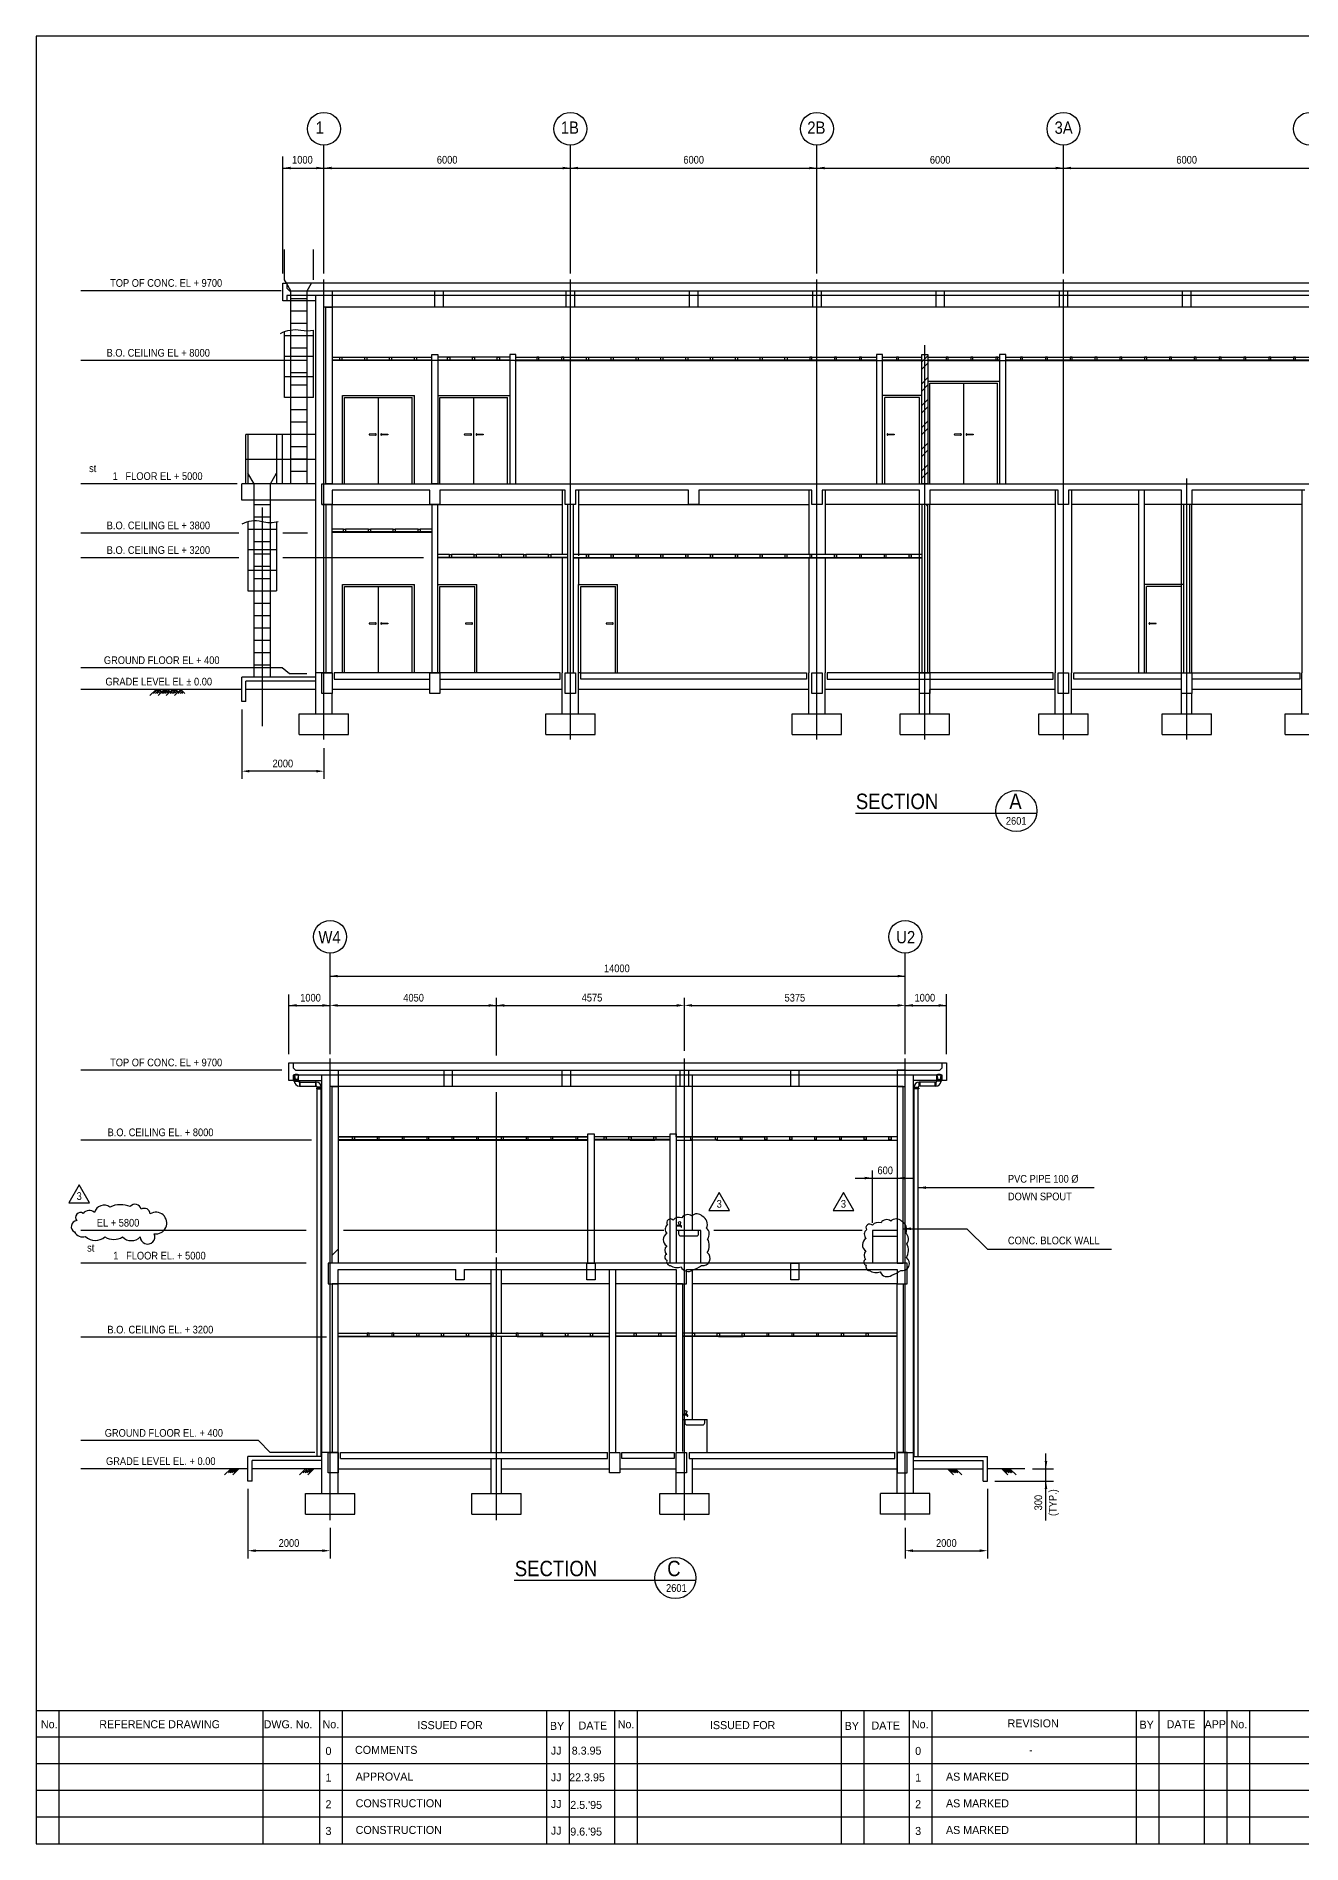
# Model space of a CAD drawing. Extents: x 225 to 62939, y 225 to 44209.
# Drawn here: x 225 to 31032, y 225 to 44209 of the extents above; entities that cross this region are included whole.
import ezdxf
from ezdxf.enums import TextEntityAlignment as Align

# ---------------------------------------------------------------- set-up
doc = ezdxf.new("R2010")
doc.units = 0
doc.header["$LTSCALE"] = 750
for name, pattern in [('CENTER', [0]), ('HIDDEN', [0]), ('HIDDEN2', [0]), ('PHANTOM', [0]), ('PHANTOM2', [0])]:
    doc.linetypes.add(name, pattern=pattern)
doc.layers.get('0').update_dxf_attribs({"linetype": 'CONTINUOUS'})
for name, color, linetype in [('AS', 6, 'CENTER'), ('BEAM', 4, 'CONTINUOUS'), ('COL', 3, 'CONTINUOUS'), ('DIM', 2, 'CONTINUOUS'), ('FORM', 1, 'CONTINUOUS'), ('STR', 3, 'CONTINUOUS')]:
    doc.layers.add(name, color=color, linetype=linetype)

# ---------------------------------------------------------------- blocks, each defined once
blk = doc.blocks.new('AR')
at = {"color": 0}
blk.add_solid([(0, 0), (-1, 0.21875), (-1, -0.21875)], dxfattribs=at)

msp = doc.modelspace()

# ---------------------------------------------------------------- linework, layer by layer
at = {"color": 0}
for p, q in [((38129, 38196), (6329, 38196)), ((7029, 27716), (7029, 37896)), ((7029, 37766), (6329, 37766)), ((37029, 37616), (7429, 37616)), ((7429, 36396), (9854, 36396)), ((9854, 36326), (7429, 36326)), ((9854, 36316), (7429, 36316)), ((11751, 36396), (10004, 36396)), ((11751, 36326), (10004, 36326)), ((11870, 36316), (10004, 36316)), ((11874, 36316), (21779, 36316)), ((11901, 36396), (20679, 36396)), ((20679, 36326), (11901, 36326)), ((20829, 36396), (21165, 36396)), ((21779, 36326), (20829, 36326)), ((21215, 36396), (21779, 36396)), ((21779, 36281), (21929, 36431)), ((21779, 36104), (21929, 36254)), ((21929, 36396), (23676, 36396)), ((23676, 36326), (21929, 36326)), ((21929, 36316), (23676, 36316)), ((23676, 36316), (33504, 36316)), ((23826, 36396), (33354, 36396)), ((33354, 36326), (23826, 36326)), ((21779, 35750), (21929, 35900)), ((21779, 35573), (21929, 35723)), ((21929, 35816), (23676, 35816)), ((21979, 33316), (21979, 35766)), ((21979, 35766), (23626, 35766)), ((22802, 33316), (22802, 35766)), ((23626, 33316), (23626, 35766)), ((7684, 33316), (7684, 35466)), ((7684, 35466), (9431, 35466)), ((7734, 33316), (7734, 35416)), ((7734, 35416), (9381, 35416)), ((8558, 33316), (8558, 35416)), ((9381, 33316), (9381, 35416)), ((9431, 33316), (9431, 35466)), ((10004, 35466), (11751, 35466)), ((10054, 35416), (11701, 35416)), ((10054, 33316), (10054, 35416)), ((10877, 33316), (10877, 35416)), ((11701, 33316), (11701, 35416)), ((21779, 35466), (20829, 35466)), ((20879, 33316), (20879, 35416)), ((21729, 35416), (20879, 35416)), ((21729, 33316), (21729, 35416)), ((21779, 35220), (21929, 35370)), ((21779, 35043), (21929, 35193)), ((21779, 34690), (21929, 34840)), ((21779, 34513), (21929, 34663)), ((21779, 34159), (21929, 34309)), ((21779, 33982), (21929, 34132)), ((21779, 33629), (21929, 33779)), ((21779, 33452), (21929, 33602)), ((7179, 32816), (13029, 32816)), ((13429, 32816), (19029, 32816)), ((25029, 32816), (19429, 32816)), ((21896, 32780), (21932, 32816)), ((27054, 32816), (25429, 32816)), ((31029, 32816), (27204, 32816)), ((7708, 32216), (7429, 32216)), ((9854, 32146), (7429, 32146)), ((9854, 32136), (7429, 32136)), ((8312, 32216), (7758, 32216)), ((8916, 32216), (8362, 32216)), ((9520, 32216), (8966, 32216)), ((9854, 32216), (9570, 32216)), ((10283, 31596), (10004, 31596)), ((13154, 31526), (10004, 31526)), ((13154, 31516), (10004, 31516)), ((10887, 31596), (10333, 31596)), ((11491, 31596), (10937, 31596)), ((12095, 31596), (11541, 31596)), ((12699, 31596), (12145, 31596)), ((13154, 31596), (12749, 31596)), ((21779, 31596), (13304, 31596)), ((13304, 31526), (21779, 31526)), ((13304, 31516), (21779, 31516)), ((7684, 28716), (7684, 30866)), ((7684, 30866), (9431, 30866)), ((7734, 28716), (7734, 30816)), ((7734, 30816), (9381, 30816)), ((8558, 28716), (8558, 30816)), ((9381, 28716), (9381, 30816)), ((9431, 28716), (9431, 30866)), ((10004, 30866), (10954, 30866)), ((10054, 28716), (10054, 30816)), ((10054, 30816), (10904, 30816)), ((10904, 28716), (10904, 30816)), ((10954, 28716), (10954, 30866)), ((13429, 30866), (14379, 30866)), ((13429, 28716), (13429, 30866)), ((13479, 30816), (14329, 30816)), ((13479, 28716), (13479, 30816)), ((14329, 28716), (14329, 30816)), ((14379, 28716), (14379, 30866)), ((28154, 30866), (27204, 30866)), ((28104, 30816), (27254, 30816)), ((27254, 28716), (27254, 30816)), ((5229, 28016), (5229, 28616)), ((7029, 28616), (5229, 28616)), ((7429, 28716), (7029, 28716)), ((13029, 27716), (13029, 28716)), ((13429, 27716), (13429, 28716)), ((13479, 28716), (13429, 28716)), ((18554, 28716), (18979, 28716)), ((19029, 27716), (19029, 28716)), ((19429, 27716), (19429, 28716)), ((25029, 27716), (25029, 28716)), ((25429, 27716), (25429, 28716)), ((31029, 27716), (31029, 28716)), ((2993, 28166), (3143, 28316)), ((3085, 28216), (3164, 28295)), ((3127, 28216), (3185, 28274)), ((3243, 28216), (3143, 28316)), ((3170, 28216), (3206, 28253)), ((3264, 28237), (3185, 28316)), ((3193, 28166), (3343, 28316)), ((3285, 28259), (3227, 28316)), ((3285, 28216), (3364, 28295)), ((3327, 28216), (3385, 28274)), ((3443, 28216), (3343, 28316)), ((3370, 28216), (3406, 28253)), ((3464, 28237), (3385, 28316)), ((3393, 28166), (3543, 28316)), ((3485, 28259), (3427, 28316)), ((3485, 28216), (3564, 28295)), ((3527, 28216), (3585, 28274)), ((3643, 28216), (3543, 28316)), ((3570, 28216), (3606, 28253)), ((3664, 28237), (3585, 28316)), ((3593, 28166), (3743, 28316)), ((3685, 28259), (3627, 28316)), ((3685, 28216), (3764, 28295)), ((3727, 28216), (3785, 28274)), ((3843, 28216), (3743, 28316)), ((3770, 28216), (3806, 28253)), ((5329, 28016), (5329, 28516)), ((7029, 28516), (5329, 28516)), ((7029, 28316), (5329, 28316)), ((9804, 28316), (7429, 28316)), ((7429, 27716), (7429, 28216)), ((13029, 28316), (10054, 28316)), ((19029, 28316), (13429, 28316)), ((21729, 28316), (19429, 28316)), ((25029, 28316), (21979, 28316)), ((28104, 28316), (25429, 28316)), ((31029, 28316), (28354, 28316)), ((5329, 28016), (5229, 28016)), ((6629, 27716), (7829, 27716)), ((6629, 27216), (6629, 27716)), ((7829, 27216), (7829, 27716)), ((12629, 27716), (13829, 27716)), ((12629, 27216), (12629, 27716)), ((13829, 27216), (13829, 27716)), ((18629, 27716), (19829, 27716)), ((18629, 27216), (18629, 27716)), ((19829, 27216), (19829, 27716)), ((21254, 27716), (22454, 27716)), ((21254, 27216), (21254, 27716)), ((22454, 27216), (22454, 27716)), ((24629, 27716), (25829, 27716)), ((24629, 27216), (24629, 27716)), ((25829, 27216), (25829, 27716)), ((27629, 27716), (28829, 27716)), ((27629, 27216), (27629, 27716)), ((28829, 27216), (28829, 27716)), ((30629, 27716), (31829, 27716)), ((30629, 27216), (30629, 27716)), ((6629, 27216), (7829, 27216)), ((12629, 27216), (13829, 27216)), ((18629, 27216), (19829, 27216)), ((21254, 27216), (22454, 27216)), ((24629, 27216), (25829, 27216)), ((27629, 27216), (28829, 27216)), ((30629, 27216), (31829, 27216)), ((6479, 19230), (22279, 19230)), ((6509, 18801), (6509, 18928)), ((6609, 18801), (6609, 18928)), ((7179, 9650), (7179, 18930)), ((15804, 17430), (15804, 18930)), ((16204, 15150), (16204, 18930)), ((21579, 9650), (21579, 18930)), ((22149, 18801), (22149, 18928)), ((22249, 18801), (22249, 18928)), ((6649, 18761), (7026, 18761)), ((6649, 18661), (7026, 18661)), ((7179, 18609), (7047, 18609)), ((7047, 18609), (7047, 18594)), ((7047, 18594), (7179, 18594)), ((7064, 18594), (7064, 18609)), ((7066, 18609), (7066, 18621)), ((7066, 9650), (7066, 18594)), ((7166, 18609), (7166, 18621)), ((7166, 9650), (7166, 18594)), ((7169, 18594), (7169, 18609)), ((21179, 18650), (7579, 18650)), ((22279, 18800), (21579, 18800)), ((21579, 18609), (21711, 18609)), ((21711, 18594), (21579, 18594)), ((21590, 18594), (21590, 18609)), ((21592, 18609), (21592, 18621)), ((21592, 9650), (21592, 18594)), ((21692, 18609), (21692, 18621)), ((21692, 9650), (21692, 18594)), ((21694, 18594), (21694, 18609)), ((21711, 18609), (21711, 18594)), ((22109, 18761), (21732, 18761)), ((22109, 18661), (21732, 18661)), ((7579, 17430), (12755, 17430)), ((7579, 17360), (13654, 17360)), ((7579, 17350), (13654, 17350)), ((12805, 17430), (13359, 17430)), ((13409, 17430), (13654, 17430)), ((14050, 17430), (13804, 17430)), ((15654, 17360), (13804, 17360)), ((14677, 17350), (13804, 17350)), ((14654, 17430), (14100, 17430)), ((14681, 17350), (15281, 17350)), ((15258, 17430), (14704, 17430)), ((15654, 17350), (15285, 17350)), ((15654, 17430), (15308, 17430)), ((15804, 17430), (16151, 17430)), ((15804, 17350), (16174, 17350)), ((16778, 17350), (16178, 17350)), ((16201, 17430), (16755, 17430)), ((16782, 17350), (21179, 17350)), ((16805, 17430), (17359, 17430)), ((17409, 17430), (17963, 17430)), ((18567, 17430), (18013, 17430)), ((19171, 17430), (18617, 17430)), ((19221, 17430), (19775, 17430)), ((19825, 17430), (20379, 17430)), ((20983, 17430), (20429, 17430)), ((21179, 17430), (21033, 17430)), ((15916, 15268), (15804, 15268)), ((15916, 15253), (15804, 15253)), ((16404, 15150), (15804, 15150)), ((15874, 15283), (15862, 15349)), ((15874, 15283), (15906, 15283)), ((15906, 15283), (15918, 15349)), ((15921, 15233), (15921, 15248)), ((15921, 15233), (15936, 15233)), ((15936, 15233), (15936, 15248)), ((16404, 14350), (16404, 15150)), ((21179, 15150), (20579, 15150)), ((20579, 15150), (20579, 14350)), ((11304, 9750), (11304, 14200)), ((11554, 12650), (11554, 14200)), ((14179, 9650), (14179, 14200)), ((14329, 14200), (14329, 9750)), ((16204, 10550), (16204, 14200)), ((11304, 13850), (7579, 13850)), ((14179, 13850), (11554, 13850)), ((15954, 13850), (14329, 13850)), ((15804, 13850), (15954, 13850)), ((15804, 13850), (15804, 9770)), ((15954, 13850), (15954, 9770)), ((21179, 13850), (16204, 13850)), ((7579, 12650), (14179, 12650)), ((7579, 12580), (14179, 12580)), ((7579, 12570), (11324, 12570)), ((11928, 12570), (11328, 12570)), ((11554, 9750), (11554, 12570)), ((11932, 12570), (14179, 12570)), ((15804, 12650), (14329, 12650)), ((15804, 12580), (14329, 12580)), ((15804, 12570), (14329, 12570)), ((21179, 12650), (15954, 12650)), ((21179, 12580), (15954, 12580)), ((16827, 12570), (15954, 12570)), ((16831, 12570), (17431, 12570)), ((21179, 12570), (17435, 12570)), ((16066, 10668), (15954, 10668)), ((16066, 10653), (15954, 10653)), ((16024, 10683), (16012, 10749)), ((16024, 10683), (16056, 10683)), ((16056, 10683), (16068, 10749)), ((16071, 10633), (16071, 10648)), ((16071, 10633), (16086, 10633)), ((16086, 10633), (16086, 10648)), ((15954, 10550), (16554, 10550)), ((16554, 9750), (16554, 10550)), ((7179, 8750), (7179, 9750)), ((7579, 9750), (7179, 9750)), ((7579, 8750), (7579, 9750)), ((7629, 9600), (7629, 9750)), ((7629, 9750), (14129, 9750)), ((14129, 9600), (14129, 9750)), ((15804, 8750), (15804, 9750)), ((16118, 9750), (21129, 9750)), ((21129, 9600), (21129, 9750)), ((21129, 9600), (21129, 9750)), ((21179, 8750), (21179, 9750)), ((21179, 9750), (21579, 9750)), ((21179, 9750), (21179, 9750)), ((21579, 8750), (21579, 9750)), ((4811, 9200), (4961, 9350)), ((4903, 9250), (4982, 9328)), ((4946, 9250), (5003, 9307)), ((5061, 9250), (4961, 9350)), ((4988, 9250), (5024, 9286)), ((5082, 9271), (5003, 9350)), ((5011, 9200), (5161, 9350)), ((5103, 9292), (5046, 9350)), ((5124, 9313), (5088, 9350)), ((5379, 9050), (5379, 9650)), ((7179, 9650), (5379, 9650)), ((5479, 9050), (5479, 9550)), ((7179, 9550), (5479, 9550)), ((7179, 9350), (5479, 9350)), ((6635, 9200), (6785, 9350)), ((6728, 9250), (6807, 9328)), ((6770, 9250), (6828, 9307)), ((6885, 9250), (6785, 9350)), ((6813, 9250), (6849, 9286)), ((6907, 9271), (6828, 9350)), ((6835, 9200), (6985, 9350)), ((6928, 9292), (6870, 9350)), ((6949, 9313), (6913, 9350)), ((7579, 9350), (11304, 9350)), ((7629, 9600), (14129, 9600)), ((11304, 8750), (11304, 9600)), ((11554, 8750), (11554, 9600)), ((11554, 9350), (14179, 9350)), ((14429, 9350), (15804, 9350)), ((16118, 9600), (21129, 9600)), ((16204, 8750), (16204, 9600)), ((16204, 9350), (21179, 9350)), ((21579, 9650), (23379, 9650)), ((21579, 9550), (23279, 9550)), ((21579, 9350), (23279, 9350)), ((22555, 9200), (22405, 9350)), ((22441, 9313), (22477, 9350)), ((22462, 9292), (22520, 9350)), ((22483, 9271), (22562, 9350)), ((22505, 9250), (22605, 9350)), ((22577, 9250), (22541, 9286)), ((22620, 9250), (22562, 9307)), ((22662, 9250), (22583, 9328)), ((22755, 9200), (22605, 9350)), ((23279, 9050), (23279, 9550)), ((23379, 9050), (23379, 9650)), ((24286, 9350), (23379, 9350)), ((23877, 9200), (23727, 9350)), ((23763, 9313), (23799, 9350)), ((23784, 9292), (23842, 9350)), ((23805, 9271), (23884, 9350)), ((23827, 9250), (23927, 9350)), ((23899, 9250), (23863, 9286)), ((23942, 9250), (23884, 9307)), ((23984, 9250), (23905, 9328)), ((24077, 9200), (23927, 9350)), ((5479, 9050), (5379, 9050)), ((23279, 9050), (23379, 9050)), ((6779, 8750), (7979, 8750)), ((6779, 8250), (6779, 8750)), ((7979, 8250), (7979, 8750)), ((10829, 8250), (10829, 8750)), ((10829, 8750), (12029, 8750)), ((12029, 8250), (12029, 8750)), ((15404, 8750), (16604, 8750)), ((15404, 8250), (15404, 8750)), ((16604, 8250), (16604, 8750)), ((21979, 8750), (20779, 8750)), ((20779, 8250), (20779, 8750)), ((21979, 8250), (21979, 8750)), ((6779, 8250), (7979, 8250)), ((10829, 8250), (12029, 8250)), ((15404, 8250), (16604, 8250)), ((21979, 8250), (20779, 8250))]:
    msp.add_line(p, q, dxfattribs=at)
at = {"color": 0, "linetype": 'HIDDEN'}
for p, q in [((13029, 33166), (13029, 31596)), ((13429, 33166), (13429, 31566)), ((19029, 33166), (19029, 31596)), ((19429, 33166), (19429, 31596)), ((25029, 33166), (25029, 28716)), ((25429, 33166), (25429, 28716)), ((31029, 33166), (31029, 28716)), ((13029, 31516), (13029, 28716)), ((13429, 31516), (13429, 30866)), ((19029, 31516), (19029, 28716)), ((19429, 31516), (19429, 28716)), ((13654, 17425), (7579, 17425)), ((15654, 17425), (13804, 17425)), ((21179, 17425), (15804, 17425)), ((21179, 15000), (20579, 15000))]:
    msp.add_line(p, q, dxfattribs=at)
at = {"color": 0, "linetype": 'HIDDEN2'}
for p, q in [((6511, 18928), (6530, 18825)), ((6608, 18928), (6589, 18825)), ((22151, 18928), (22170, 18825)), ((22248, 18928), (22229, 18825)), ((6589, 18825), (6530, 18825)), ((22170, 18825), (22229, 18825))]:
    msp.add_line(p, q, dxfattribs=at)
at = {"color": 0}
for points in [[(38229, 38196), (38229, 37766), (38129, 37766), (38129, 37896), (6329, 37896), (6329, 37766), (6229, 37766), (6229, 38196), (6329, 38196), (6329, 38076), (6389, 38016), (38069, 38016), (38129, 38076), (38129, 38196)], [(7669, 36326), (7619, 36326), (7619, 36396), (7669, 36396)], [(8273, 36326), (8223, 36326), (8223, 36396), (8273, 36396)], [(8877, 36326), (8827, 36326), (8827, 36396), (8877, 36396)], [(9481, 36326), (9431, 36326), (9431, 36396), (9481, 36396)], [(10291, 36326), (10241, 36326), (10241, 36396), (10291, 36396)], [(10895, 36326), (10845, 36326), (10845, 36396), (10895, 36396)], [(11499, 36326), (11449, 36326), (11449, 36396), (11499, 36396)], [(12411, 36326), (12461, 36326), (12461, 36396), (12411, 36396)], [(13015, 36326), (13065, 36326), (13065, 36396), (13015, 36396)], [(13669, 36326), (13619, 36326), (13619, 36396), (13669, 36396)], [(14273, 36326), (14223, 36326), (14223, 36396), (14273, 36396)], [(14877, 36326), (14827, 36326), (14827, 36396), (14877, 36396)], [(15481, 36326), (15431, 36326), (15431, 36396), (15481, 36396)], [(16085, 36326), (16035, 36326), (16035, 36396), (16085, 36396)], [(16689, 36326), (16639, 36326), (16639, 36396), (16689, 36396)], [(17293, 36326), (17243, 36326), (17243, 36396), (17293, 36396)], [(17897, 36326), (17847, 36326), (17847, 36396), (17897, 36396)], [(18501, 36326), (18451, 36326), (18451, 36396), (18501, 36396)], [(19055, 36326), (19105, 36326), (19105, 36396), (19055, 36396)], [(19659, 36326), (19709, 36326), (19709, 36396), (19659, 36396)], [(20263, 36326), (20313, 36326), (20313, 36396), (20263, 36396)], [(21165, 36326), (21215, 36326), (21215, 36396), (21165, 36396)], [(22373, 36326), (22423, 36326), (22423, 36396), (22373, 36396)], [(22977, 36326), (23027, 36326), (23027, 36396), (22977, 36396)], [(23581, 36326), (23631, 36326), (23631, 36396), (23581, 36396)], [(24185, 36326), (24235, 36326), (24235, 36396), (24185, 36396)], [(24789, 36326), (24839, 36326), (24839, 36396), (24789, 36396)], [(25393, 36326), (25443, 36326), (25443, 36396), (25393, 36396)], [(25997, 36326), (26047, 36326), (26047, 36396), (25997, 36396)], [(26601, 36326), (26651, 36326), (26651, 36396), (26601, 36396)], [(27205, 36326), (27255, 36326), (27255, 36396), (27205, 36396)], [(27809, 36326), (27859, 36326), (27859, 36396), (27809, 36396)], [(28413, 36326), (28463, 36326), (28463, 36396), (28413, 36396)], [(29017, 36326), (29067, 36326), (29067, 36396), (29017, 36396)], [(29621, 36326), (29671, 36326), (29671, 36396), (29621, 36396)], [(30225, 36326), (30275, 36326), (30275, 36396), (30225, 36396)], [(30829, 36326), (30879, 36326), (30879, 36396), (30829, 36396)], [(7758, 32146), (7708, 32146), (7708, 32216), (7758, 32216)], [(8362, 32146), (8312, 32146), (8312, 32216), (8362, 32216)], [(8966, 32146), (8916, 32146), (8916, 32216), (8966, 32216)], [(9570, 32146), (9520, 32146), (9520, 32216), (9570, 32216)], [(10333, 31526), (10283, 31526), (10283, 31596), (10333, 31596)], [(10937, 31526), (10887, 31526), (10887, 31596), (10937, 31596)], [(11541, 31526), (11491, 31526), (11491, 31596), (11541, 31596)], [(12145, 31526), (12095, 31526), (12095, 31596), (12145, 31596)], [(12749, 31526), (12699, 31526), (12699, 31596), (12749, 31596)], [(13669, 31526), (13619, 31526), (13619, 31596), (13669, 31596)], [(14273, 31526), (14223, 31526), (14223, 31596), (14273, 31596)], [(14877, 31526), (14827, 31526), (14827, 31596), (14877, 31596)], [(15481, 31526), (15431, 31526), (15431, 31596), (15481, 31596)], [(16085, 31526), (16035, 31526), (16035, 31596), (16085, 31596)], [(16689, 31526), (16639, 31526), (16639, 31596), (16689, 31596)], [(17293, 31526), (17243, 31526), (17243, 31596), (17293, 31596)], [(17897, 31526), (17847, 31526), (17847, 31596), (17897, 31596)], [(18451, 31526), (18501, 31526), (18501, 31596), (18451, 31596)], [(19055, 31526), (19105, 31526), (19105, 31596), (19055, 31596)], [(19709, 31526), (19659, 31526), (19659, 31596), (19709, 31596)], [(20263, 31526), (20313, 31526), (20313, 31596), (20263, 31596)], [(20867, 31526), (20917, 31526), (20917, 31596), (20867, 31596)], [(21521, 31526), (21471, 31526), (21471, 31596), (21521, 31596)], [(18979, 28716), (18979, 28566), (13479, 28566), (13479, 28716)], [(19479, 28716), (19479, 28566), (24979, 28566), (24979, 28716)], [(22379, 19230), (22379, 18800), (22279, 18800), (22279, 18930), (6479, 18930), (6479, 18800), (6379, 18800), (6379, 19230), (6479, 19230), (6479, 19110), (6539, 19050), (22219, 19050), (22279, 19110), (22279, 19230)], [(6507, 18786), (6611, 18786), (6611, 18801), (6507, 18801)], [(6649, 18659), (6649, 18763), (6634, 18763), (6634, 18659)], [(7026, 18763), (7026, 18659), (7041, 18659), (7041, 18763)], [(7169, 18636), (7064, 18636), (7064, 18621), (7169, 18621)], [(21590, 18636), (21694, 18636), (21694, 18621), (21590, 18621)], [(21732, 18763), (21732, 18659), (21717, 18659), (21717, 18763)], [(22109, 18659), (22109, 18763), (22124, 18763), (22124, 18659)], [(22251, 18786), (22147, 18786), (22147, 18801), (22251, 18801)], [(7973, 17360), (7923, 17360), (7923, 17430), (7973, 17430)], [(8527, 17360), (8577, 17360), (8577, 17430), (8527, 17430)], [(9131, 17360), (9181, 17360), (9181, 17430), (9131, 17430)], [(9735, 17360), (9785, 17360), (9785, 17430), (9735, 17430)], [(10339, 17360), (10389, 17360), (10389, 17430), (10339, 17430)], [(10943, 17360), (10993, 17360), (10993, 17430), (10943, 17430)], [(11547, 17360), (11597, 17360), (11597, 17430), (11547, 17430)], [(12151, 17360), (12201, 17360), (12201, 17430), (12151, 17430)], [(12755, 17360), (12805, 17360), (12805, 17430), (12755, 17430)], [(13359, 17360), (13409, 17360), (13409, 17430), (13359, 17430)], [(14100, 17360), (14050, 17360), (14050, 17430), (14100, 17430)], [(14704, 17360), (14654, 17360), (14654, 17430), (14704, 17430)], [(15308, 17360), (15258, 17360), (15258, 17430), (15308, 17430)], [(16151, 17360), (16201, 17360), (16201, 17430), (16151, 17430)], [(16755, 17360), (16805, 17360), (16805, 17430), (16755, 17430)], [(17359, 17360), (17409, 17360), (17409, 17430), (17359, 17430)], [(18013, 17360), (17963, 17360), (17963, 17430), (18013, 17430)], [(18617, 17360), (18567, 17360), (18567, 17430), (18617, 17430)], [(19171, 17360), (19221, 17360), (19221, 17430), (19171, 17430)], [(19775, 17360), (19825, 17360), (19825, 17430), (19775, 17430)], [(20429, 17360), (20379, 17360), (20379, 17430), (20429, 17430)], [(21033, 17360), (20983, 17360), (20983, 17430), (21033, 17430)], [(8281, 12580), (8331, 12580), (8331, 12650), (8281, 12650)], [(8885, 12580), (8935, 12580), (8935, 12650), (8885, 12650)], [(9539, 12580), (9489, 12580), (9489, 12650), (9539, 12650)], [(10143, 12580), (10093, 12580), (10093, 12650), (10143, 12650)], [(10747, 12580), (10697, 12580), (10697, 12650), (10747, 12650)], [(11301, 12580), (11351, 12580), (11351, 12650), (11301, 12650)], [(11905, 12580), (11955, 12580), (11955, 12650), (11905, 12650)], [(12509, 12580), (12559, 12580), (12559, 12650), (12509, 12650)], [(13163, 12580), (13113, 12580), (13113, 12650), (13163, 12650)], [(13767, 12580), (13717, 12580), (13717, 12650), (13767, 12650)], [(14827, 12580), (14777, 12580), (14777, 12650), (14827, 12650)], [(15431, 12580), (15381, 12580), (15381, 12650), (15431, 12650)], [(16250, 12580), (16200, 12580), (16200, 12650), (16250, 12650)], [(16854, 12580), (16804, 12580), (16804, 12650), (16854, 12650)], [(17458, 12580), (17408, 12580), (17408, 12650), (17458, 12650)], [(18012, 12580), (18062, 12580), (18062, 12650), (18012, 12650)], [(18616, 12580), (18666, 12580), (18666, 12650), (18616, 12650)], [(19220, 12580), (19270, 12580), (19270, 12650), (19220, 12650)], [(19874, 12580), (19824, 12580), (19824, 12650), (19874, 12650)], [(20478, 12580), (20428, 12580), (20428, 12650), (20478, 12650)], [(14479, 9600), (14479, 9750), (15754, 9750), (15754, 9600)]]:
    msp.add_lwpolyline(points, close=True, dxfattribs=at)
for points in [[(21769, 36326), (21779, 36326)], [(21769, 31526), (21779, 31526)], [(7479, 28716), (7479, 28566), (9804, 28566)], [(10054, 28566), (12979, 28566), (12979, 28716), (7479, 28716)], [(28104, 28566), (25479, 28566), (25479, 28716), (30979, 28716)], [(30979, 28716), (30979, 28566), (28354, 28566)]]:
    msp.add_lwpolyline(points, dxfattribs=at)
for points in [[(8484, 34533), (8337, 34526, 1), (8337, 34506), (8484, 34499)], [(8631, 34533), (8778, 34526, -1), (8778, 34506), (8631, 34499)], [(10804, 34533), (10656, 34526, 1), (10656, 34506), (10804, 34499)], [(10951, 34533), (11098, 34526, -1), (11098, 34506), (10951, 34499)], [(20952, 34533), (21099, 34526, -1), (21099, 34506), (20952, 34499)], [(22729, 34533), (22581, 34526, 1), (22581, 34506), (22729, 34499)], [(22876, 34533), (23023, 34526, -1), (23023, 34506), (22876, 34499)], [(8484, 29933), (8337, 29926, 1), (8337, 29906), (8484, 29899)], [(8631, 29933), (8778, 29926, -1), (8778, 29906), (8631, 29899)], [(10830, 29933), (10683, 29926, 1), (10683, 29906), (10830, 29899)], [(14255, 29933), (14108, 29926, 1), (14108, 29906), (14255, 29899)], [(27327, 29933), (27474, 29926, -1), (27474, 29906), (27327, 29899)]]:
    msp.add_lwpolyline(points, format="xyb", dxfattribs=at)
at = {"color": 0, "linetype": 'HIDDEN2'}
for points in [[(15863, 15150), (15863, 15068, 0.414214), (15913, 15018), (16300, 15018, 0.414214), (16350, 15068), (16350, 15150)], [(16013, 10550), (16013, 10468, 0.414214), (16063, 10418), (16450, 10418, 0.414214), (16500, 10468), (16500, 10550)]]:
    msp.add_lwpolyline(points, format="xyb", dxfattribs=at)
at = {"color": 0}
for centre in [(7056, 18602), (21703, 18602)]:
    msp.add_circle(centre, 1.62, dxfattribs=at)
for centre, radius, start, end in [((8484, 34516), 17, 262.9043, 97.0957), ((8631, 34516), 17, 82.9043, 277.0957), ((10804, 34516), 17, 262.9043, 97.0957), ((10951, 34516), 17, 82.9043, 277.0957), ((20952, 34516), 17, 82.9043, 277.0957), ((22729, 34516), 17, 262.9043, 97.0957), ((22876, 34516), 17, 82.9043, 277.0957), ((8484, 29916), 17, 262.9043, 97.0957), ((8631, 29916), 17, 82.9043, 277.0957), ((10830, 29916), 17, 262.9043, 97.0957), ((14255, 29916), 17, 262.9043, 97.0957), ((27327, 29916), 17, 82.9043, 277.0957), ((6559, 18846), 102, 57.8276, 122.1724), ((22199, 18846), 102, 57.8276, 122.1724), ((6634, 18786), 125, 180, 270), ((6634, 18786), 25, 180, 270), ((7041, 18636), 125, 360, 90), ((7041, 18636), 25, 360, 90), ((21717, 18636), 125, 90, 180), ((21717, 18636), 25, 90, 180), ((22124, 18786), 125, 270, 0), ((22124, 18786), 25, 270, 0), ((15890, 15319), 40.6, 46.7049, 133.2951), ((15916, 15248), 20, 360, 90), ((15916, 15248), 5, 360, 90), ((16040, 10719), 40.6, 46.7049, 133.2951), ((16066, 10648), 20, 360, 90), ((16066, 10648), 5, 360, 90)]:
    msp.add_arc(centre, radius, start, end, dxfattribs=at)
at = {"layer": 'AS', "color": 0}
for p, q in [((7229, 27099), (7229, 38287)), ((13229, 27099), (13229, 38287)), ((19229, 27099), (19229, 38287)), ((25229, 27099), (25229, 38287)), ((21854, 27099), (21854, 36693)), ((28229, 27099), (28229, 33443)), ((5729, 32739), (5729, 27416)), ((7379, 8103), (7379, 19334)), ((16004, 8103), (16004, 19334)), ((21379, 8103), (21379, 19334)), ((11429, 14609), (11429, 18515)), ((11429, 8103), (11429, 14493))]:
    msp.add_line(p, q, dxfattribs=at)
at = {"layer": 'BEAM', "color": 0}
msp.add_line((15804, 13850), (15954, 13850), dxfattribs=at)
for points in [[(7279, 37616), (7429, 37616), (7429, 33316), (7279, 33316)], [(9854, 36466), (10004, 36466), (10004, 33316), (9854, 33316)], [(11901, 36466), (11751, 36466), (11751, 33316), (11901, 33316)], [(20829, 36466), (20679, 36466), (20679, 33316), (20829, 33316)], [(21779, 36466), (21929, 36466), (21929, 33316), (21779, 33316)], [(23826, 36466), (23676, 36466), (23676, 33316), (23826, 33316)], [(27204, 33166), (27054, 33166), (27054, 28716), (27204, 28716)], [(7279, 28716), (7429, 28716), (7429, 32816), (7279, 32816)], [(9854, 28716), (10004, 28716), (10004, 32816), (9854, 32816)], [(13154, 28716), (13304, 28716), (13304, 32816), (13154, 32816)], [(21779, 28716), (21929, 28716), (21929, 32816), (21779, 32816)], [(28154, 28716), (28304, 28716), (28304, 32816), (28154, 32816)], [(7429, 18650), (7579, 18650), (7579, 14350), (7429, 14350)], [(21329, 18650), (21179, 18650), (21179, 14350), (21329, 14350)], [(13654, 17500), (13804, 17500), (13804, 14350), (13654, 14350)], [(15654, 17500), (15804, 17500), (15804, 14350), (15654, 14350)], [(7429, 9750), (7579, 9750), (7579, 13850), (7429, 13850)], [(21329, 9750), (21179, 9750), (21179, 13850), (21329, 13850)]]:
    msp.add_lwpolyline(points, close=True, dxfattribs=at)
at = {"layer": 'COL', "color": 0}
for p, q in [((21729, 27716), (21729, 32816)), ((21979, 28716), (21979, 32816)), ((28104, 28716), (28104, 32816)), ((28354, 28716), (28354, 32816)), ((21979, 27716), (21979, 28316)), ((28104, 27716), (28104, 28216)), ((28354, 27716), (28354, 28216)), ((6479, 18800), (7179, 18800)), ((7429, 14548), (7579, 14698)), ((10439, 13950), (10439, 14200)), ((10639, 14200), (10639, 13950)), ((10639, 13950), (10439, 13950)), ((16118, 9750), (16118, 9600))]:
    msp.add_line(p, q, dxfattribs=at)
for points in [[(7229, 37616), (7229, 38016), (7429, 38016), (7429, 37616)], [(9929, 37616), (9929, 38016), (10129, 38016), (10129, 37616)], [(13129, 37616), (13129, 38016), (13329, 38016), (13329, 37616)], [(16129, 37616), (16129, 38016), (16329, 38016), (16329, 37616)], [(19129, 37616), (19129, 38016), (19329, 38016), (19329, 37616)], [(22129, 37616), (22129, 38016), (22329, 38016), (22329, 37616)], [(25129, 37616), (25129, 38016), (25329, 38016), (25329, 37616)], [(28129, 37616), (28129, 38016), (28329, 38016), (28329, 37616)], [(9854, 36466), (10004, 36466), (10004, 36316), (9854, 36316)], [(21779, 36466), (21929, 36466), (21929, 36316), (21779, 36316)], [(7179, 28216), (7179, 28716), (7429, 28716), (7429, 28216)], [(9804, 28216), (9804, 28716), (10054, 28716), (10054, 28216)], [(13104, 28216), (13104, 28716), (13354, 28716), (13354, 28216)], [(19104, 28216), (19104, 28716), (19354, 28716), (19354, 28216)], [(21729, 28216), (21729, 28716), (21979, 28716), (21979, 28216)], [(25104, 28216), (25104, 28716), (25354, 28716), (25354, 28216)], [(28104, 28216), (28104, 28716), (28354, 28716), (28354, 28216)], [(7379, 18650), (7379, 19050), (7579, 19050), (7579, 18650)], [(10154, 18650), (10154, 19050), (10354, 19050), (10354, 18650)], [(13029, 18650), (13029, 19050), (13229, 19050), (13229, 18650)], [(15904, 18650), (15904, 19050), (16104, 19050), (16104, 18650)], [(18592, 18650), (18592, 19050), (18792, 19050), (18792, 18650)], [(21379, 18650), (21379, 19050), (21179, 19050), (21179, 18650)], [(13629, 13950), (13629, 14350), (13829, 14350), (13829, 13950)], [(18592, 13950), (18592, 14350), (18792, 14350), (18792, 13950)], [(7329, 9250), (7329, 9750), (7579, 9750), (7579, 9250)], [(14179, 9250), (14179, 9750), (14429, 9750), (14429, 9250)], [(15804, 9250), (15804, 9750), (16054, 9750), (16054, 9250)], [(21429, 9250), (21429, 9750), (21179, 9750), (21179, 9250)]]:
    msp.add_lwpolyline(points, close=True, dxfattribs=at)
for points in [[(31104, 33166), (28354, 33166), (28354, 32816), (28104, 32816), (28104, 33166), (25354, 33166), (25354, 32816), (25104, 32816), (25104, 33166), (21979, 33166), (21979, 32816), (21729, 32816), (21729, 33166), (19354, 33166), (19354, 32816), (19104, 32816), (19104, 33166), (16354, 33166), (16354, 32816), (16104, 32816), (16104, 33166), (13354, 33166), (13354, 32816), (13104, 32816), (13104, 33166), (10054, 33166), (10054, 32816), (9804, 32816), (9804, 33166), (7429, 33166), (7429, 32816), (7179, 32816), (7179, 33316), (37279, 33316)], [(21179, 14200), (21179, 13850), (21429, 13850), (21429, 14350), (7329, 14350), (7329, 13850), (7579, 13850), (7579, 14200), (10439, 14200)], [(10639, 14200), (15804, 14200)], [(16054, 14350), (15804, 14350)], [(15804, 13850), (16054, 13850), (16054, 14200)], [(15804, 14200), (15804, 13850)], [(16054, 14200), (21179, 14200)]]:
    msp.add_lwpolyline(points, dxfattribs=at)
at = {"layer": 'DIM', "color": 0}
for p, q in [((7229, 38437), (7229, 41555)), ((13229, 38437), (13229, 41555)), ((19229, 38437), (19229, 41555)), ((25229, 38437), (25229, 41555)), ((6229, 38437), (6229, 41281)), ((6229, 41000), (38229, 41000)), ((6192, 38016), (1311, 38016)), ((6701, 36316), (1311, 36316)), ((5119, 33316), (1311, 33316)), ((5155, 32116), (1311, 32116)), ((6832, 32116), (6226, 32116)), ((5155, 31516), (1311, 31516)), ((6216, 28837), (1311, 28837)), ((6393, 28692), (6216, 28837)), ((6814, 28692), (6393, 28692)), ((5229, 28316), (1311, 28316)), ((5229, 27829), (5229, 26137)), ((7229, 26882), (7229, 26137)), ((7041, 26324), (5416, 26324)), ((20164, 25303), (24582, 25303)), ((7379, 19443), (7379, 21894)), ((21379, 19443), (21379, 21894)), ((7379, 21339), (21379, 21339)), ((6379, 19443), (6379, 20891)), ((7379, 20813), (7379, 20813)), ((11429, 19410), (11429, 20813)), ((16004, 19521), (16004, 20813)), ((16004, 19521), (16004, 20813)), ((22379, 19443), (22379, 20898)), ((6379, 20626), (7379, 20626)), ((7567, 20626), (15817, 20626)), ((16192, 20626), (21192, 20626)), ((21379, 20626), (22379, 20626)), ((6209, 19050), (1311, 19050)), ((6930, 17350), (1311, 17350)), ((20157, 16424), (21554, 16424)), ((20579, 15337), (20579, 16612)), ((21692, 16191), (25977, 16191)), ((6794, 15150), (1311, 15150)), ((21329, 15191), (22878, 15191)), ((22878, 15191), (23378, 14691)), ((23378, 14691), (26402, 14691)), ((6794, 14350), (1311, 14350)), ((7294, 12550), (1311, 12550)), ((5640, 10037), (1311, 10037)), ((5923, 9750), (5640, 10037)), ((7009, 9750), (5923, 9750)), ((24804, 8094), (24804, 9725)), ((5379, 9350), (1311, 9350)), ((24474, 9350), (24991, 9350)), ((5379, 8862), (5379, 7170)), ((23379, 8862), (23379, 7170)), ((23556, 9050), (24991, 9050)), ((7379, 7916), (7379, 7170)), ((21379, 7916), (21379, 7170)), ((7192, 7358), (5567, 7358)), ((21567, 7358), (23192, 7358)), ((11863, 6638), (16281, 6638))]:
    msp.add_line(p, q, dxfattribs=at)
at = {"layer": 'DIM', "color": 0, "linetype": 'PHANTOM'}
for p, q in [((9653, 31516), (6226, 31516)), ((15505, 15150), (7702, 15150)), ((20332, 15150), (16723, 15150))]:
    msp.add_line(p, q, dxfattribs=at)
at = {"layer": 'DIM', "color": 0}
for points in [[(1525, 15823), (1273, 16259), (1021, 15823)], [(17103, 15635), (16851, 16071), (16599, 15635)], [(20125, 15635), (19874, 16071), (19622, 15635)]]:
    msp.add_lwpolyline(points, close=True, dxfattribs=at)
for points in [[(2021, 15719, 0.535167), (1646, 15586, 0.453179), (1371, 15564, 0.91034), (1216, 15388, 0.774464), (1161, 15113, 0.374053), (1426, 15003, 0.377546), (1899, 14992, 0.284332), (2329, 14992, 0.417805), (2759, 14992, 1.220088), (3101, 15069, 1.43736), (3001, 15553, 0.582428), (2781, 15664, 0.654262), (2517, 15730, 0.211996), (2021, 15719, 4.471742)], [(16439, 15496, 0.417317), (16179, 15502, 0.448935), (15942, 15459, 0.306078), (15730, 15399, 0.954652), (15590, 15290, 0.466209), (15578, 15077, 0.568317), (15572, 14774, 0.408942), (15566, 14568, 0.700327), (15578, 14429, 0.490702), (15657, 14295, 0.221938), (15924, 14265, 0.501553), (16203, 14186, 0.085429), (16421, 14301, 0.811153), (16561, 14610, 0.267439), (16567, 14944, 0.414374), (16543, 15205, 0.410617), (16439, 15496, 7.728102)], [(21288, 15373, 0.417317), (21027, 15379, 0.448935), (20790, 15337, 0.306078), (20578, 15276, 0.954652), (20438, 15167, 0.466209), (20426, 14955, 0.568317), (20420, 14651, 0.408942), (20414, 14445, 0.700327), (20426, 14306, 0.490702), (20505, 14172, 0.221938), (20772, 14142, 0.501553), (21051, 14063, 0.085429), (21269, 14178, 0.811153), (21409, 14488, 0.267439), (21415, 14821, 0.414374), (21391, 15082, 0.410617), (21288, 15373, 7.728102)]]:
    msp.add_lwpolyline(points, format="xyb", dxfattribs=at)
for centre, radius in [((7229, 41955), 400), ((13229, 41955), 400), ((19229, 41955), 400), ((25229, 41955), 400), ((31229, 41955), 400), ((24085, 25356), 500), ((7379, 22294), 400), ((21379, 22294), 400), ((15784, 6691), 500)]:
    msp.add_circle(centre, radius, dxfattribs=at)
for points in [[(6416, 41031), (6416, 40969), (6229, 41000)], [(7041, 41031), (7041, 40969), (7229, 41000)], [(7416, 41031), (7416, 40969), (7229, 41000)], [(13041, 41031), (13041, 40969), (13229, 41000)], [(13416, 41031), (13416, 40969), (13229, 41000)], [(19041, 41031), (19041, 40969), (19229, 41000)], [(19416, 41031), (19416, 40969), (19229, 41000)], [(25041, 41031), (25041, 40969), (25229, 41000)], [(25416, 41031), (25416, 40969), (25229, 41000)], [(5416, 26355), (5416, 26293), (5229, 26324)], [(7041, 26355), (7041, 26293), (7229, 26324)], [(7567, 21370), (7567, 21308), (7379, 21339)], [(21192, 21370), (21192, 21308), (21379, 21339)], [(6567, 20657), (6567, 20594), (6379, 20626)], [(7192, 20657), (7192, 20594), (7379, 20626)], [(7567, 20657), (7567, 20594), (7379, 20626)], [(11242, 20657), (11242, 20594), (11429, 20626)], [(11617, 20657), (11617, 20594), (11429, 20626)], [(15817, 20657), (15817, 20594), (16004, 20626)], [(16192, 20657), (16192, 20594), (16004, 20626)], [(21192, 20657), (21192, 20594), (21379, 20626)], [(21567, 20657), (21567, 20594), (21379, 20626)], [(22192, 20657), (22192, 20594), (22379, 20626)], [(20392, 16456), (20392, 16393), (20579, 16424)], [(21367, 16456), (21367, 16393), (21179, 16424)], [(21880, 16160), (21880, 16223), (21692, 16191)], [(21517, 15160), (21517, 15223), (21329, 15191)], [(24773, 9537), (24835, 9537), (24804, 9350)], [(24773, 8862), (24835, 8862), (24804, 9050)], [(5567, 7389), (5567, 7326), (5379, 7358)], [(7192, 7389), (7192, 7326), (7379, 7358)], [(21567, 7389), (21567, 7326), (21379, 7358)], [(23192, 7389), (23192, 7326), (23379, 7358)]]:
    msp.add_solid(points, dxfattribs=at)
at = {"layer": 'FORM', "color": 0}
for p, q in [((62739, 44209), (225, 44209)), ((225, 44209), (225, 225)), ((777, 3471), (777, 225)), ((5745, 3471), (5745, 225)), ((7125, 3471), (7125, 225)), ((7677, 3471), (7677, 225)), ((12645, 3471), (12645, 225)), ((13197, 3471), (13197, 225)), ((14301, 3471), (14301, 225)), ((14853, 3471), (14853, 225)), ((19821, 3471), (19821, 225)), ((20373, 3471), (20373, 225)), ((21477, 3471), (21477, 225)), ((22029, 3471), (22029, 225)), ((26997, 3471), (26997, 225)), ((27549, 3471), (27549, 225)), ((28653, 3471), (28653, 225)), ((29205, 3471), (29205, 225)), ((29757, 3471), (29757, 225)), ((36933, 2821), (225, 2821)), ((36933, 2172), (225, 2172)), ((36933, 1523), (225, 1523)), ((36933, 874), (225, 874)), ((225, 225), (62739, 225))]:
    msp.add_line(p, q, dxfattribs=at)
at = {"layer": 'FORM', "color": 0, "linetype": 'CONTINUOUS'}
msp.add_line((225, 3471), (62739, 3471), dxfattribs=at)
at = {"layer": 'STR', "color": 0}
for p, q in [((6273, 38276), (6273, 39016)), ((6973, 38276), (6973, 39016)), ((6319, 38196), (6273, 38276)), ((6423, 33313), (6423, 37766)), ((6823, 37516), (6423, 37516)), ((6823, 33313), (6823, 37766)), ((6273, 35416), (6273, 37017)), ((6823, 37216), (6423, 37216)), ((6973, 35416), (6973, 37044)), ((6973, 36916), (6273, 36916)), ((6823, 36916), (6423, 36916)), ((6823, 36616), (6423, 36616)), ((6973, 36416), (6273, 36416)), ((6823, 36316), (6423, 36316)), ((6973, 35916), (6273, 35916)), ((6823, 36016), (6423, 36016)), ((6823, 35716), (6423, 35716)), ((6973, 35416), (6273, 35416)), ((6823, 35416), (6423, 35416)), ((6823, 35116), (6423, 35116)), ((6823, 34816), (6423, 34816)), ((5379, 34516), (5379, 33316)), ((6079, 34516), (6079, 33316)), ((6823, 34516), (6423, 34516)), ((6823, 34216), (6423, 34216)), ((6823, 33916), (6423, 33916)), ((5529, 33316), (5379, 33576)), ((5929, 33316), (6079, 33576)), ((6823, 33616), (6423, 33616)), ((5229, 32916), (5229, 33316)), ((7029, 33316), (5229, 33316)), ((7029, 32916), (5229, 32916)), ((5529, 28616), (5529, 32916)), ((5529, 32816), (5929, 32816)), ((5929, 28616), (5929, 32916)), ((5379, 32393), (5379, 30716)), ((5379, 32216), (6079, 32216)), ((5529, 32516), (5929, 32516)), ((5529, 32216), (5929, 32216)), ((6079, 32383), (6079, 30716)), ((5379, 31716), (6079, 31716)), ((5529, 31916), (5929, 31916)), ((5529, 31616), (5929, 31616)), ((5529, 31316), (5929, 31316)), ((5379, 31216), (6079, 31216)), ((5529, 31016), (5929, 31016)), ((5379, 30716), (6079, 30716)), ((5529, 30716), (5929, 30716)), ((5529, 30416), (5929, 30416)), ((5529, 30116), (5929, 30116)), ((5529, 29816), (5929, 29816)), ((5529, 29516), (5929, 29516)), ((5529, 29216), (5929, 29216)), ((5529, 28916), (5929, 28916))]:
    msp.add_line(p, q, dxfattribs=at)
at = {"layer": 'STR', "color": 0, "linetype": 'HIDDEN2'}
for p, q in [((6423, 38016), (6319, 38196)), ((6423, 37766), (6423, 38016)), ((6823, 38016), (6927, 38196)), ((6823, 37766), (6823, 38016)), ((6823, 37816), (6423, 37816)), ((5529, 32916), (5529, 33316)), ((5929, 32916), (5929, 33316))]:
    msp.add_line(p, q, dxfattribs=at)
at = {"layer": 'STR', "color": 0, "linetype": 'PHANTOM2'}
for p, q in [((5331, 33316), (5331, 34516)), ((7029, 34516), (5331, 34516)), ((6217, 34516), (6217, 33316)), ((5331, 33916), (7029, 33916))]:
    msp.add_line(p, q, dxfattribs=at)
at = {"layer": 'STR', "color": 0}
for points in [[(6983, 37046, -0.093833), (6670, 37046, 0.171537), (6163, 36968, 0.171537)], [(6115, 32392, -0.133881), (5717, 32392, 0.197657), (5228, 32331, 0.197657)]]:
    msp.add_lwpolyline(points, format="xyb", dxfattribs=at)

# ---------------------------------------------------------------- block references
at = {"layer": 'FORM', "color": 0, "xscale": 7.500000000000001e-08, "yscale": 7.500000000000001e-08, "zscale": 7.500000000000001e-08}
msp.add_blockref('AR', (225, 225), dxfattribs=at)

# ---------------------------------------------------------------- texts
at = {"color": 0}
for s, height, p in [('0', 195, (7268, 2389)), ('COMMENTS', 194.7, (7987, 2414)), ('JJ', 194.7, (12754, 2396)), ('8.3.95', 194.7, (13261, 2396)), ('0', 195, (21620, 2389)), ('-', 195, (24392, 2411)), ('1', 195, (7268, 1740)), ('APPROVAL', 194.7, (8003, 1765)), ('JJ', 194.7, (12754, 1747)), ('22.3.95', 194.7, (13199, 1747)), ('1', 195, (21620, 1740)), ('AS MARKED', 194.7, (22370, 1762)), ('2', 195, (7268, 1091)), ('CONSTRUCTION', 194.73, (8003, 1115)), ('JJ', 194.7, (12754, 1098)), ("2.5.'95", 194.7, (13225, 1075)), ('2', 195, (21620, 1091)), ('AS MARKED', 194.7, (22370, 1113)), ('3', 195, (7268, 442)), ('CONSTRUCTION', 194.73, (8003, 466)), ('JJ', 194.7, (12754, 449)), ("9.6.'95", 194.7, (13225, 426)), ('3', 195, (21620, 442)), ('AS MARKED', 194.7, (22370, 464))]:
    msp.add_text(s, height=height, dxfattribs=at).set_placement(p)
at = {"layer": 'DIM', "color": 0, "width": 0.9}
for s, height, p in [('1', 300, (7229, 41983)), ('1B', 300, (13436, 41983)), ('2B', 300, (19436, 41983)), ('3A', 300, (25455, 41983)), ('TOP OF CONC. EL + 9700', 187.5, (4753, 38204)), ('B.O. CEILING EL + 8000', 187.5, (4454, 36504)), ('st', 187.5, (1689, 33695)), ('1   FLOOR EL + 5000', 187.5, (4276, 33504)), ('B.O. CEILING EL + 3800', 187.5, (4458, 32304)), ('B.O. CEILING EL + 3200', 187.5, (4458, 31704)), ('GROUND FLOOR EL + 400', 187.5, (4689, 29025)), ('GRADE LEVEL EL %%P 0.00', 187.5, (4507, 28504)), ('SECTION', 375, (22182, 25590)), ('A', 375, (24212, 25590)), ('2601', 187.5, (24330, 25116)), ('W4', 300, (7637, 22286)), ('U2', 300, (21621, 22286)), ('TOP OF CONC. EL + 9700', 187.5, (4753, 19237)), ('B.O. CEILING EL. + 8000', 187.5, (4541, 17537)), ('EL + 5800', 187.5, (2737, 15337)), ('st', 187.5, (1641, 14729)), ('1   FLOOR EL. + 5000', 187.5, (4352, 14537)), ('B.O. CEILING EL. + 3200', 187.5, (4537, 12737)), ('GROUND FLOOR EL. + 400', 187.5, (4772, 10224)), ('GRADE LEVEL EL. + 0.00', 187.5, (4591, 9537)), ('SECTION', 375, (13881, 6925)), ('C', 375, (15911, 6925)), ('2601', 187.5, (16059, 6450))]:
    msp.add_text(s, height=height, dxfattribs=at).set_placement(p, align=Align.MIDDLE_RIGHT)
for s, height, p in [('1000', 187.5, (6706, 41201)), ('2000', 187.5, (6229, 26512)), ('14000', 187.5, (14359, 21527)), ('1000', 187.5, (6903, 20813)), ('4050', 187.5, (9412, 20813)), ('4575', 187.5, (13754, 20813)), ('1000', 187.5, (21856, 20813)), ('3', 188, (1273, 15987)), ('3', 188, (16851, 15798)), ('3', 188, (19874, 15798)), ('2000', 187.5, (6379, 7545)), ('2000', 187.5, (22379, 7545))]:
    msp.add_text(s, height=height, dxfattribs=at).set_placement(p, align=Align.MIDDLE)
for s, p in [('6000', (10229, 41201)), ('6000', (16229, 41201)), ('6000', (22229, 41201)), ('6000', (28229, 41201)), ('5375', (18692, 20813)), ('600', (20891, 16612))]:
    msp.add_text(s, height=187.5, dxfattribs=at).set_placement(p, align=Align.MIDDLE_CENTER)
for s, p in [('PVC PIPE 100 %%C', (23878, 16312)), ('DOWN SPOUT', (23878, 15883)), ('CONC. BLOCK WALL', (23878, 14812))]:
    msp.add_text(s, height=187.5, dxfattribs=at).set_placement(p)
msp.add_text('(TYP.)', height=187.5, rotation=90, dxfattribs=at).set_placement((24991, 8527), align=Align.MIDDLE)
msp.add_text('300', height=187.5, rotation=90, dxfattribs=at).set_placement((24616, 8527), align=Align.MIDDLE_CENTER)
at = {"layer": 'FORM', "color": 0}
for s, height, p in [('No.', 194.7, (342, 3038)), ('REFERENCE DRAWING', 194.73, (1762, 3038)), ('DWG. No.', 194.7, (5763, 3037)), ('No.', 194.7, (7196, 3038)), ('ISSUED FOR', 194.7, (9506, 3016)), ('BY', 194.7, (12731, 2997)), ('DATE', 194.7, (13428, 3007)), ('No.', 194.7, (14381, 3038)), ('ISSUED FOR', 194.7, (16625, 3016)), ('BY', 194.7, (19904, 2997)), ('DATE', 194.7, (20557, 3007)), ('No.', 194.7, (21541, 3038)), ('REVISION', 194.7, (23870, 3060)), ('BY', 194.7, (27082, 3028)), ('DATE', 194.7, (27741, 3039)), ('APP', 194.7, (28664, 3038)), ('No.', 194.7, (29297, 3038))]:
    msp.add_text(s, height=height, dxfattribs=at).set_placement(p)

doc.saveas('drawing.dxf')
